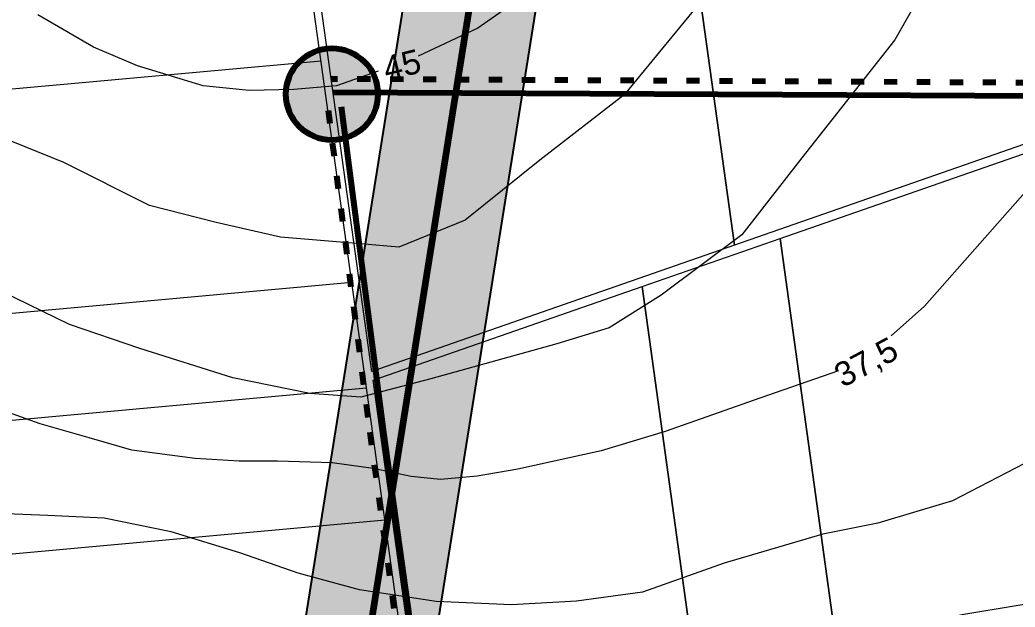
# Model space of a CAD drawing. Header units: metres. Extents: x 783184 to 1587399, y 282652 to 580595.
# Drawn here: x 784411.9 to 784865.3, y 287770.2 to 288037.8 of the extents above; entities that cross this region are included whole.
import ezdxf

# ---------------------------------------------------------------- set-up
doc = ezdxf.new("R2010")
doc.units = ezdxf.units.M
doc.header["$LTSCALE"] = 0.5
doc.linetypes.add('ACAD_ISO03W100', pattern=[30, 12, -18])
doc.layers.add('cote de nivel', color=1, linetype='CONTINUOUS', lineweight=211)
doc.layers.add('stalpi electrici', color=1, linetype='CONTINUOUS', lineweight=211)
for name, color, linetype in [('curbe  de nivelI', 7, 'CONTINUOUS'), ('proprietati extravilan', 7, 'CONTINUOUS'), ('strazi', 7, 'CONTINUOUS')]:
    doc.layers.add(name, color=color, linetype=linetype)
doc.styles.add('arial', font='arial.ttf')

msp = doc.modelspace()

# ---------------------------------------------------------------- hatches: boundary and pattern name
at = {"layer": 'stalpi electrici', "lineweight": 5}
h = msp.add_hatch(dxfattribs=at)
h.set_pattern_fill('HONEY', color=0, scale=2, style=0)
h.set_pattern_definition([(0, (0, 0), (9.525, 5.49926), [6.35, -12.7]), (120, (0, 0), (-9.524998862, 5.49926197), [6.35, -12.7]), (60, (0, 0), (1.138e-06, 10.99852197), [-12.7, 6.35])])
h.paths.add_polyline_path([(785140.48497, 291135.59458), (785110.85961, 291140.32089), (784508.0353, 287361.71031), (784537.66066, 287356.984)])
h.paths.add_polyline_path([(785110.85961, 291140.32089), (785081.23425, 291145.0472), (784478.40994, 287366.43662), (784508.0353, 287361.71031)])
at = {"layer": 'strazi', "lineweight": 80}
msp.add_hatch(color=255, dxfattribs=at).paths.add_polyline_path([(784574.98959, 288003.94402, 1), (784533.10753, 288003.94402, 1)])

# ---------------------------------------------------------------- linework, layer by layer
at = {"layer": 'curbe  de nivelI', "color": 21, "lineweight": 5}
for points in [[(784879.96109, 288633.16127), (784855.71883, 288643.43335), (784832.6229, 288644.45174), (784818.01819, 288639.02018), (784808.50808, 288625.78075), (784807.14953, 288602.01769), (784803.07375, 288571.1257), (784802.39448, 288549.39946), (784803.90369, 288496.10447), (784794.35684, 288447.52717), (784773.52741, 288374.66126), (784750.96217, 288309.60238), (784735.34007, 288260.15765), (784725.80662, 288220.39148), (784710.58563, 288163.97586), (784705.07014, 288145.28176), (784697.88245, 288127.53304), (784686.04397, 288104.50193), (784673.78263, 288084.64024), (784656.84003, 288063.58435), (784633.16296, 288042.87749), (784620.47882, 288034.00313), (784593.30473, 288021.26094)], [(784877.76551, 288136.92386), (784853.32383, 288100.41727), (784825.97591, 288056.06409), (784810.49601, 288028.73016), (784768.10999, 287974.9205), (784740.76207, 287939.85056), (784704.04226, 287912.42007), (784680.30641, 287897.46377), (784656.57051, 287890.24348), (784599.17329, 287874.19748), (784567.18144, 287865.94573), (784543.96159, 287867.49295), (784508.87372, 287874.71324), (784466.56195, 287888.12232), (784434.41784, 287899.02328), (784391.07402, 287920.16838), (784341.53824, 287941.31351), (784320.38236, 287950.08098)], [(784723.70465, 288048.2246), (784687.26496, 288003.59594), (784648.77232, 287973.84346), (784614.8032, 287946.50327), (784584.52231, 287934.19193), (784567.07235, 287935.73085), (784530.63266, 287938.80866), (784501.37828, 287945.47735), (784470.93333, 287953.25979), (784431.92749, 287972.75277), (784396.51425, 287987.116), (784365.20692, 288004.5571), (784327.22752, 288026.10197), (784297.97314, 288044.56904)], [(784575.12416, 288014.49952), (784556.09793, 288007.73809), (784536.6489, 288006.04774), (784516.35428, 288005.62516), (784495.42545, 288007.73809), (784465.51705, 288016.87677), (784445.43382, 288025.32855), (784420.06555, 288040.11916)], [(784880.25991, 287971.02447), (784824.00527, 287907.34319), (784808.85007, 287893.84818)], [(784784.83558, 287877.80824), (784749.01418, 287865.41486), (784705.95146, 287850.22531), (784676.74325, 287841.41223), (784638.6802, 287833.02896), (784620.29013, 287829.93325), (784603.44867, 287828.3854), (784590.09166, 287829.73977), (784572.86306, 287833.41591), (784554.21456, 287835.93218), (784529.24276, 287836.70609), (784511.82058, 287836.70609), (784491.68827, 287837.86699), (784462.94175, 287841.75254), (784443.39018, 287847.36349), (784421.12852, 287853.74835), (784400.22189, 287861.10064)], [(784873.68978, 287837.74252), (784836.80202, 287818.60289), (784802.84889, 287808.5254), (784777.65236, 287803.48866), (784732.70168, 287790.19166), (784695.54745, 287777.01695), (784665.51313, 287772.98754), (784635.882, 287771.17432), (784601.5135, 287772.7861), (784566.64149, 287778.02431), (784538.62293, 287785.68016), (784512.01538, 287794.94775), (784480.87801, 287804.45666), (784450.239, 287810.70223), (784424.63928, 287811.91103), (784390.17041, 287813.32134)], [(784889.70641, 287774.79977), (784841.92704, 287766.87452), (784789.66354, 287756.36145), (784757.03027, 287749.76941), (784720.21573, 287734.65687), (784692.27615, 287721.51553)]]:
    msp.add_lwpolyline(points, dxfattribs=at)
at = {"layer": 'proprietati extravilan', "color": 0, "lineweight": 5}
for p, q in [((784590.46694, 287722.12264), (784528.39346, 288168.32375)), ((784060.90786, 287974.56859), (784549.13555, 288019.22394)), ((784072.45348, 287873.47273), (784563.16759, 287918.35778)), ((784077.97471, 287825.12767), (784569.87801, 287870.12149)), ((784084.85756, 287764.86007), (784578.2433, 287809.98949))]:
    msp.add_line(p, q, dxfattribs=at)
at = {"layer": 'proprietati extravilan', "color": 0, "lineweight": 5, "elevation": 84.59989}
for points in [[(784699.16521, 288210.58867), (784907.0769, 288248.73306), (784899.63104, 287991.6188), (784737.47828, 287935.14424)], [(784572.26578, 287877.60404), (784530.2462, 288179.69567), (784542.82302, 288181.68193), (784634.37201, 288198.70143), (784699.16521, 288210.58867), (784737.47828, 287935.14424)], [(784758.28712, 287938.15589), (784872.12975, 287977.805), (784908.24767, 287716.63985), (784832.28879, 287715.80709), (784796.28947, 287663.36458)], [(784695.47285, 287916.27894), (784758.28712, 287938.15589), (784796.28947, 287663.36458), (784741.48986, 287583.53447)], [(784572.82792, 287873.56416), (784695.47285, 287916.27894), (784741.48986, 287583.53447), (784635.28796, 287427.21544), (784595.34107, 287711.71789), (784594.79103, 287715.6782), (784590.91095, 287743.59877), (784582.57091, 287803.54909)]]:
    msp.add_lwpolyline(points, close=True, dxfattribs=at)
at = {"layer": 'stalpi electrici', "color": 107, "linetype": 'ByBlock', "lineweight": 25}
msp.add_lwpolyline([(785081.23425, 291145.0472), (784478.40994, 287366.43662), (784537.66066, 287356.984), (785140.48497, 291135.59458)], close=True, dxfattribs=at)
at = {"layer": 'stalpi electrici', "color": 107, "linetype": 'ByBlock', "lineweight": 100}
msp.add_lwpolyline([(784508.0353, 287361.71031), (785110.85961, 291140.32089)], dxfattribs=at)
at = {"layer": 'strazi', "linetype": 'ACAD_ISO03W100', "lineweight": 80}
for points in [[(786102.66741, 288000.32423), (785636.58558, 288005.04967), (784553.72917, 288010.86938)], [(784552.29669, 287996.50083), (784571.30631, 287849.88207), (784589.16823, 287719.62336)]]:
    msp.add_lwpolyline(points, dxfattribs=at)
at = {"layer": 'strazi', "lineweight": 80}
for points in [[(786106.12708, 287994.28885), (785636.52475, 287999.04998), (784554.59054, 288004.67677)], [(784558.31875, 287998.18395), (784577.5812, 287849.81739), (784595.59987, 287720.15729)]]:
    msp.add_lwpolyline(points, dxfattribs=at)
msp.add_circle((784554.04856, 288003.94402), 20.94103, dxfattribs=at)

# ---------------------------------------------------------------- texts
at = {"layer": 'cote de nivel', "color": 32, "lineweight": 30, "style": 'arial'}
for s, rotation, p in [('45', 13.8139441, (784578.95583, 288009.97804)), ('37,5', 28.1592085, (784786.81025, 287870.01509))]:
    msp.add_text(s, height=11, rotation=rotation, dxfattribs=at).set_placement(p)

doc.saveas('drawing.dxf')
